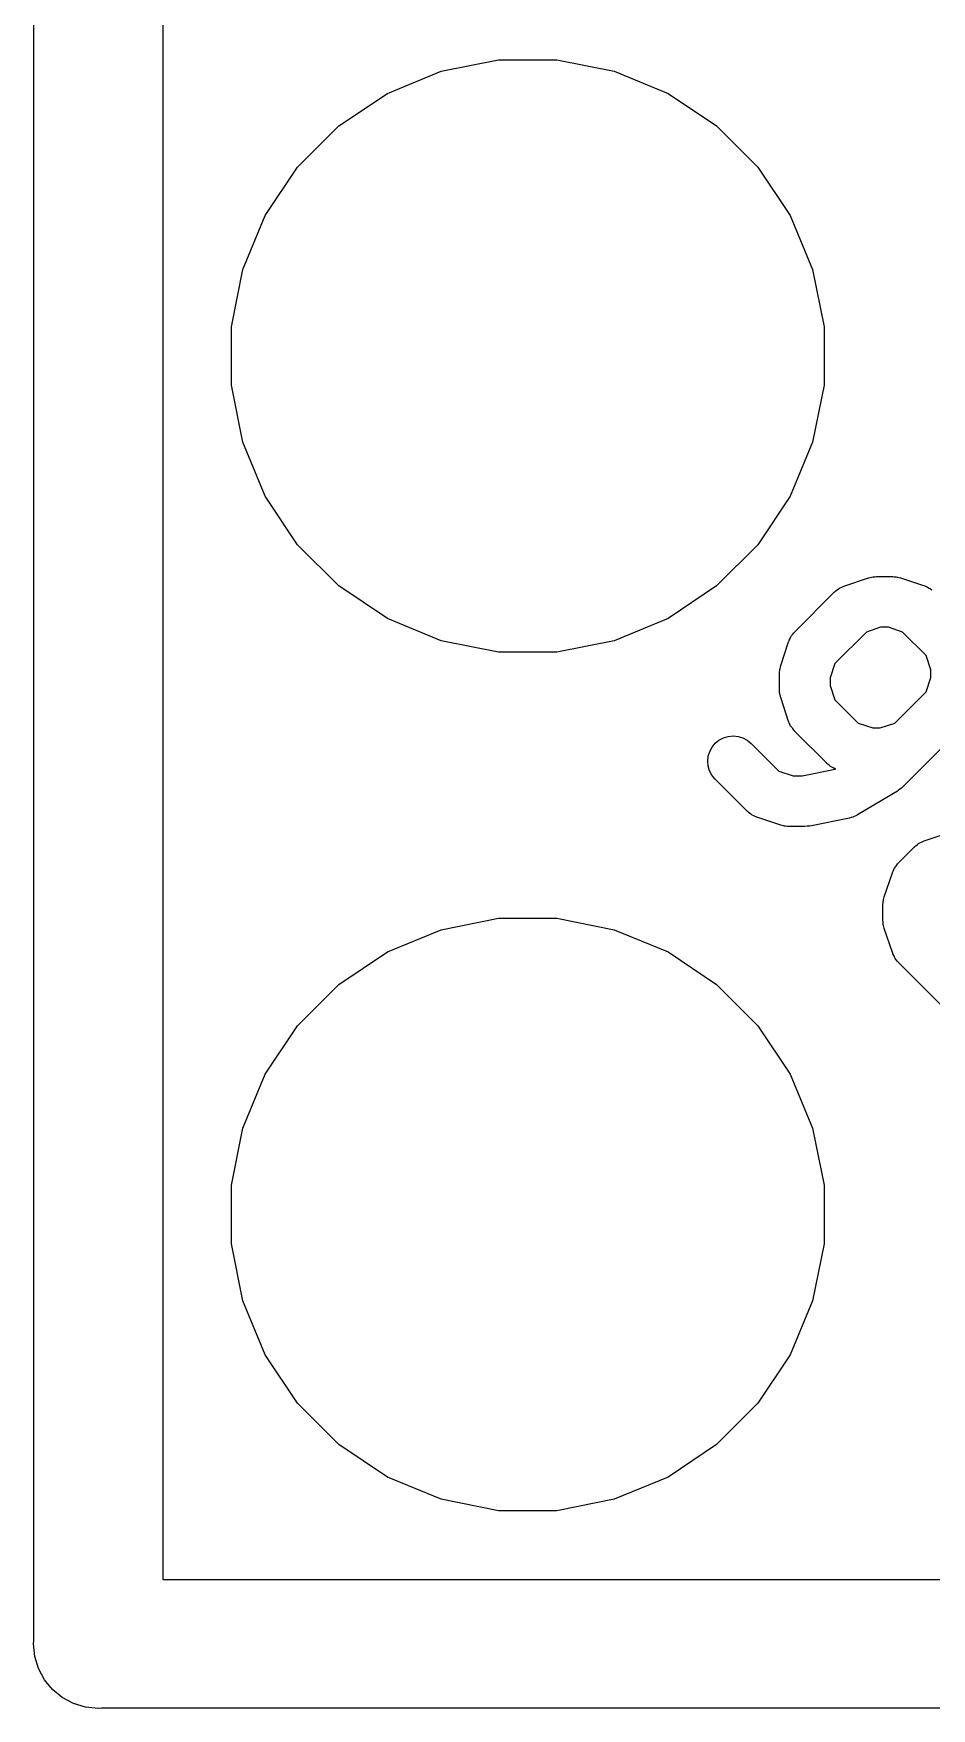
# Model space of a CAD drawing. Extents: x -557.2 to -539.1, y -88 to -54.6.
# Drawn here: x -557.239 to -554.583, y -87.999 to -83.044 of the extents above; entities that cross this region are included whole.
import ezdxf

# ---------------------------------------------------------------- set-up
doc = ezdxf.new("R2010")
doc.units = 0
doc.layers.add('BLACK', color=7, linetype='CONTINUOUS')

msp = doc.modelspace()

# ---------------------------------------------------------------- linework, layer by layer
at = {"layer": 'BLACK', "linetype": 'CONTINUOUS'}
for p, q in [((-557.238, -87.7984), (-557.238, -54.7972)), ((-556.857, -54.9783), (-556.857, -87.6173)), ((-556.033, -83.1552), (-555.864, -83.1215)), ((-555.864, -83.1215), (-555.691, -83.1215)), ((-555.691, -83.1215), (-555.522, -83.1552)), ((-556.192, -83.2212), (-556.033, -83.1552)), ((-555.522, -83.1552), (-555.362, -83.2212)), ((-556.336, -83.3171), (-556.192, -83.2212)), ((-555.362, -83.2212), (-555.219, -83.3171)), ((-556.458, -83.4392), (-556.336, -83.3171)), ((-555.219, -83.3171), (-555.097, -83.4392)), ((-556.554, -83.5827), (-556.458, -83.4392)), ((-555.097, -83.4392), (-555.001, -83.5827)), ((-556.62, -83.7422), (-556.554, -83.5827)), ((-555.001, -83.5827), (-554.935, -83.7422)), ((-556.654, -83.9115), (-556.62, -83.7422)), ((-554.935, -83.7422), (-554.901, -83.9115)), ((-556.654, -84.0841), (-556.654, -83.9115)), ((-554.901, -83.9115), (-554.901, -84.0841)), ((-556.62, -84.2534), (-556.654, -84.0841)), ((-554.901, -84.0841), (-554.935, -84.2534)), ((-556.554, -84.4129), (-556.62, -84.2534)), ((-554.935, -84.2534), (-555.001, -84.4129)), ((-556.458, -84.5564), (-556.554, -84.4129)), ((-555.001, -84.4129), (-555.097, -84.5564)), ((-556.336, -84.6785), (-556.458, -84.5564)), ((-555.097, -84.5564), (-555.219, -84.6785)), ((-556.192, -84.7744), (-556.336, -84.6785)), ((-555.219, -84.6785), (-555.362, -84.7744)), ((-554.854, -84.6841), (-554.849, -84.682)), ((-554.849, -84.682), (-554.845, -84.6796)), ((-554.845, -84.6796), (-554.842, -84.679)), ((-554.842, -84.679), (-554.84, -84.6781)), ((-554.84, -84.6781), (-554.77, -84.6545)), ((-554.77, -84.6545), (-554.769, -84.6542)), ((-554.769, -84.6542), (-554.765, -84.6533)), ((-554.765, -84.6533), (-554.761, -84.6521)), ((-554.761, -84.6521), (-554.757, -84.6518)), ((-554.757, -84.6518), (-554.754, -84.6512)), ((-554.754, -84.6512), (-554.75, -84.6511)), ((-554.75, -84.6511), (-554.746, -84.6507)), ((-554.746, -84.6507), (-554.699, -84.6507)), ((-554.699, -84.6507), (-554.698, -84.6507)), ((-554.698, -84.6507), (-554.694, -84.6512)), ((-554.694, -84.6512), (-554.689, -84.6513)), ((-554.689, -84.6513), (-554.686, -84.652)), ((-554.686, -84.652), (-554.683, -84.6523)), ((-554.683, -84.6523), (-554.679, -84.6536)), ((-554.679, -84.6536), (-554.675, -84.6545)), ((-554.675, -84.6545), (-554.604, -84.6781)), ((-554.604, -84.6781), (-554.603, -84.6784)), ((-554.603, -84.6784), (-554.601, -84.6794)), ((-554.601, -84.6794), (-554.599, -84.68)), ((-554.599, -84.68), (-554.595, -84.6824)), ((-554.595, -84.6824), (-554.59, -84.6846)), ((-554.988, -84.8141), (-554.87, -84.6962)), ((-554.87, -84.6962), (-554.869, -84.6955)), ((-554.869, -84.6955), (-554.867, -84.6941)), ((-554.867, -84.6941), (-554.866, -84.6925)), ((-554.866, -84.6925), (-554.862, -84.6896)), ((-554.862, -84.6896), (-554.858, -84.6864)), ((-554.858, -84.6864), (-554.856, -84.6853)), ((-554.856, -84.6853), (-554.854, -84.6841)), ((-554.59, -84.6846), (-554.588, -84.6859)), ((-554.588, -84.6859), (-554.586, -84.6869)), ((-554.586, -84.6869), (-554.582, -84.6902)), ((-556.033, -84.8404), (-556.192, -84.7744)), ((-555.362, -84.7744), (-555.522, -84.8404)), ((-555.001, -84.8338), (-554.999, -84.8291)), ((-554.999, -84.8291), (-554.998, -84.8273)), ((-554.998, -84.8273), (-554.997, -84.8254)), ((-554.997, -84.8254), (-554.994, -84.8214)), ((-554.994, -84.8214), (-554.991, -84.8173)), ((-554.991, -84.8173), (-554.989, -84.8158)), ((-554.989, -84.8158), (-554.988, -84.8141)), ((-554.776, -84.8148), (-554.869, -84.9076)), ((-554.734, -84.8007), (-554.776, -84.8148)), ((-554.711, -84.8007), (-554.734, -84.8007)), ((-554.669, -84.8148), (-554.711, -84.8007)), ((-554.599, -84.884), (-554.669, -84.8148)), ((-555.864, -84.8741), (-556.033, -84.8404)), ((-555.691, -84.8741), (-555.864, -84.8741)), ((-555.522, -84.8404), (-555.691, -84.8741)), ((-555.029, -84.9141), (-555.006, -84.8434)), ((-555.006, -84.8434), (-555.005, -84.8424)), ((-555.005, -84.8424), (-555.004, -84.8404)), ((-555.004, -84.8383), (-555.001, -84.8338)), ((-555.004, -84.8404), (-555.004, -84.8383)), ((-555.033, -84.9326), (-555.032, -84.9284)), ((-555.032, -84.9253), (-555.031, -84.9222)), ((-555.032, -84.9284), (-555.032, -84.9253)), ((-555.031, -84.9222), (-555.03, -84.9182)), ((-555.03, -84.9182), (-555.029, -84.9141)), ((-554.869, -84.9076), (-554.883, -84.95)), ((-554.585, -84.9264), (-554.599, -84.884)), ((-554.585, -84.9492), (-554.585, -84.9264)), ((-555.033, -84.9368), (-555.033, -84.9326)), ((-555.033, -84.9378), (-555.033, -84.9368)), ((-555.033, -84.985), (-555.033, -84.9378)), ((-554.883, -84.95), (-554.883, -84.9728)), ((-554.883, -84.9728), (-554.869, -85.0152)), ((-554.599, -84.9916), (-554.585, -84.9492)), ((-555.033, -84.9892), (-555.033, -84.985)), ((-555.033, -84.9934), (-555.033, -84.9892)), ((-555.032, -84.9964), (-555.033, -84.9934)), ((-555.032, -84.9995), (-555.032, -84.9964)), ((-555.03, -85.0036), (-555.032, -84.9995)), ((-555.03, -85.0077), (-555.03, -85.0036)), ((-555.029, -85.0087), (-555.03, -85.0077)), ((-555.006, -85.0794), (-555.029, -85.0087)), ((-554.869, -85.0152), (-554.8, -85.0844)), ((-554.692, -85.0844), (-554.599, -84.9916)), ((-555.005, -85.0814), (-555.006, -85.0794)), ((-555.212, -85.1345), (-555.199, -85.1276)), ((-555.199, -85.1276), (-555.185, -85.1235)), ((-555.185, -85.1235), (-555.17, -85.1221)), ((-555.17, -85.1221), (-555.155, -85.1236)), ((-555.155, -85.1236), (-555.141, -85.1278)), ((-555.141, -85.1278), (-555.129, -85.1348)), ((-555.004, -85.0835), (-555.005, -85.0814)), ((-555.002, -85.0881), (-555.004, -85.0835)), ((-555, -85.0928), (-555.002, -85.0881)), ((-554.998, -85.0946), (-555, -85.0928)), ((-554.997, -85.0965), (-554.998, -85.0946)), ((-554.994, -85.1005), (-554.997, -85.0965)), ((-554.991, -85.1047), (-554.994, -85.1005)), ((-554.99, -85.1062), (-554.991, -85.1047)), ((-554.988, -85.108), (-554.99, -85.1062)), ((-554.988, -85.1087), (-554.988, -85.108)), ((-554.893, -85.203), (-554.988, -85.1087)), ((-554.8, -85.0844), (-554.757, -85.0985)), ((-554.757, -85.0985), (-554.735, -85.0985)), ((-554.735, -85.0985), (-554.692, -85.0844)), ((-554.481, -85.0851), (-554.669, -85.2737)), ((-555.244, -85.1818), (-555.239, -85.1678)), ((-555.239, -85.1678), (-555.232, -85.1549)), ((-555.232, -85.1549), (-555.223, -85.1437)), ((-555.223, -85.1437), (-555.212, -85.1345)), ((-555.129, -85.1348), (-555.117, -85.1441)), ((-555.117, -85.1441), (-555.035, -85.2258)), ((-555.245, -85.1963), (-555.244, -85.1818)), ((-555.244, -85.2109), (-555.245, -85.1963)), ((-555.24, -85.2249), (-555.244, -85.2109)), ((-555.233, -85.2379), (-555.24, -85.2249)), ((-555.035, -85.2258), (-554.993, -85.2399)), ((-554.966, -85.2399), (-554.868, -85.2204)), ((-554.892, -85.2044), (-554.893, -85.203)), ((-554.89, -85.206), (-554.892, -85.2044)), ((-554.886, -85.209), (-554.89, -85.206)), ((-554.882, -85.2123), (-554.886, -85.209)), ((-554.88, -85.2133), (-554.882, -85.2123)), ((-554.878, -85.2146), (-554.88, -85.2133)), ((-554.874, -85.2168), (-554.878, -85.2146)), ((-554.869, -85.2192), (-554.874, -85.2168)), ((-554.867, -85.2198), (-554.869, -85.2192)), ((-554.868, -85.2204), (-554.867, -85.2199)), ((-554.867, -85.2199), (-554.867, -85.2198)), ((-555.224, -85.2494), (-555.233, -85.2379)), ((-555.223, -85.2501), (-555.224, -85.2494)), ((-555.129, -85.3444), (-555.223, -85.2501)), ((-554.993, -85.2399), (-554.966, -85.2399)), ((-554.672, -85.2763), (-554.677, -85.2798)), ((-554.671, -85.2753), (-554.672, -85.2763)), ((-554.67, -85.2744), (-554.671, -85.2753)), ((-554.669, -85.2737), (-554.67, -85.2744)), ((-554.684, -85.285), (-554.802, -85.3557)), ((-554.683, -85.2842), (-554.684, -85.285)), ((-554.682, -85.2836), (-554.683, -85.2842)), ((-554.677, -85.2798), (-554.682, -85.2836)), ((-555.127, -85.3458), (-555.129, -85.3444)), ((-555.126, -85.3474), (-555.127, -85.3458)), ((-555.122, -85.3504), (-555.126, -85.3474)), ((-555.118, -85.3537), (-555.122, -85.3504)), ((-555.116, -85.3547), (-555.118, -85.3537)), ((-555.114, -85.356), (-555.116, -85.3547)), ((-555.109, -85.3582), (-555.114, -85.356)), ((-555.105, -85.3606), (-555.109, -85.3582)), ((-555.103, -85.3613), (-555.105, -85.3606)), ((-555.101, -85.3622), (-555.103, -85.3613)), ((-555.1, -85.3625), (-555.101, -85.3622)), ((-555.029, -85.3861), (-555.1, -85.3625)), ((-554.826, -85.3649), (-554.943, -85.3885)), ((-554.821, -85.3635), (-554.826, -85.3649)), ((-554.816, -85.3623), (-554.821, -85.3635)), ((-554.814, -85.3613), (-554.816, -85.3623)), ((-554.812, -85.3607), (-554.814, -85.3613)), ((-554.807, -85.3583), (-554.812, -85.3607)), ((-554.803, -85.3562), (-554.807, -85.3583)), ((-554.802, -85.3557), (-554.803, -85.3562)), ((-555.025, -85.387), (-555.029, -85.3861)), ((-555.021, -85.3883), (-555.025, -85.387)), ((-555.018, -85.3886), (-555.021, -85.3883)), ((-555.015, -85.3893), (-555.018, -85.3886)), ((-555.01, -85.3895), (-555.015, -85.3893)), ((-555.006, -85.3899), (-555.01, -85.3895)), ((-555.005, -85.3899), (-555.006, -85.3899)), ((-554.958, -85.3899), (-555.005, -85.3899)), ((-554.951, -85.3893), (-554.958, -85.3899)), ((-554.944, -85.3887), (-554.951, -85.3893)), ((-554.943, -85.3885), (-554.944, -85.3885)), ((-554.944, -85.3885), (-554.944, -85.3885)), ((-554.944, -85.3885), (-554.944, -85.3885)), ((-554.944, -85.3885), (-554.944, -85.3887)), ((-554.605, -85.4324), (-554.534, -85.4088)), ((-554.681, -85.4976), (-554.634, -85.4505)), ((-554.634, -85.4505), (-554.633, -85.4497)), ((-554.633, -85.4497), (-554.632, -85.4484)), ((-554.632, -85.4484), (-554.63, -85.4468)), ((-554.63, -85.4468), (-554.626, -85.4438)), ((-554.626, -85.4438), (-554.622, -85.4406)), ((-554.622, -85.4406), (-554.62, -85.4396)), ((-554.62, -85.4396), (-554.618, -85.4383)), ((-554.618, -85.4383), (-554.613, -85.4362)), ((-554.613, -85.4362), (-554.609, -85.4339)), ((-554.609, -85.4339), (-554.607, -85.4332)), ((-554.607, -85.4332), (-554.605, -85.4324)), ((-554.699, -85.5259), (-554.698, -85.5239)), ((-554.699, -85.5269), (-554.699, -85.5259)), ((-554.698, -85.5239), (-554.697, -85.5218)), ((-554.697, -85.5218), (-554.695, -85.5173)), ((-554.695, -85.5173), (-554.693, -85.5127)), ((-554.693, -85.5127), (-554.691, -85.5109)), ((-554.691, -85.5109), (-554.69, -85.5089)), ((-554.69, -85.5089), (-554.687, -85.505)), ((-554.687, -85.505), (-554.684, -85.5008)), ((-554.684, -85.5008), (-554.683, -85.4993)), ((-554.683, -85.4993), (-554.681, -85.4976)), ((-554.723, -85.5976), (-554.699, -85.5269)), ((-554.727, -85.6203), (-554.726, -85.6161)), ((-554.727, -85.6214), (-554.727, -85.6203)), ((-554.727, -85.6685), (-554.727, -85.6214)), ((-554.726, -85.6119), (-554.725, -85.6089)), ((-554.726, -85.6161), (-554.726, -85.6119)), ((-554.725, -85.6058), (-554.724, -85.6017)), ((-554.725, -85.6089), (-554.725, -85.6058)), ((-554.724, -85.6017), (-554.723, -85.5976)), ((-556.033, -85.6952), (-555.864, -85.6615)), ((-555.864, -85.6615), (-555.691, -85.6615)), ((-555.691, -85.6615), (-555.522, -85.6952)), ((-554.726, -85.6727), (-554.727, -85.6685)), ((-554.726, -85.6769), (-554.726, -85.6727)), ((-556.192, -85.7612), (-556.033, -85.6952)), ((-555.522, -85.6952), (-555.362, -85.7612)), ((-554.726, -85.6799), (-554.726, -85.6769)), ((-554.725, -85.6831), (-554.726, -85.6799)), ((-554.724, -85.6871), (-554.725, -85.6831)), ((-554.723, -85.6912), (-554.724, -85.6871)), ((-554.723, -85.6922), (-554.723, -85.6912)), ((-554.699, -85.7629), (-554.723, -85.6922)), ((-556.336, -85.8571), (-556.192, -85.7612)), ((-555.362, -85.7612), (-555.219, -85.8571)), ((-554.698, -85.7649), (-554.699, -85.7629)), ((-554.698, -85.7671), (-554.698, -85.7649)), ((-554.695, -85.7716), (-554.698, -85.7671)), ((-554.693, -85.7763), (-554.695, -85.7716)), ((-554.692, -85.7781), (-554.693, -85.7763)), ((-554.691, -85.7801), (-554.692, -85.7781)), ((-554.688, -85.7841), (-554.691, -85.7801)), ((-554.685, -85.7882), (-554.688, -85.7841)), ((-554.683, -85.7898), (-554.685, -85.7882)), ((-554.682, -85.7915), (-554.683, -85.7898)), ((-554.681, -85.7922), (-554.682, -85.7915)), ((-554.516, -85.9572), (-554.681, -85.7922)), ((-556.458, -85.9792), (-556.336, -85.8571)), ((-555.219, -85.8571), (-555.097, -85.9792)), ((-556.554, -86.1227), (-556.458, -85.9792)), ((-555.097, -85.9792), (-555.001, -86.1227)), ((-556.62, -86.2822), (-556.554, -86.1227)), ((-555.001, -86.1227), (-554.935, -86.2822)), ((-556.654, -86.4515), (-556.62, -86.2822)), ((-554.935, -86.2822), (-554.901, -86.4515)), ((-556.654, -86.6241), (-556.654, -86.4515)), ((-554.901, -86.4515), (-554.901, -86.6241)), ((-556.62, -86.7934), (-556.654, -86.6241)), ((-554.901, -86.6241), (-554.935, -86.7934)), ((-556.554, -86.9529), (-556.62, -86.7934)), ((-554.935, -86.7934), (-555.001, -86.9529)), ((-556.458, -87.0964), (-556.554, -86.9529)), ((-555.001, -86.9529), (-555.097, -87.0964)), ((-556.336, -87.2185), (-556.458, -87.0964)), ((-555.097, -87.0964), (-555.219, -87.2185)), ((-556.192, -87.3144), (-556.336, -87.2185)), ((-555.219, -87.2185), (-555.362, -87.3144)), ((-556.033, -87.3804), (-556.192, -87.3144)), ((-555.362, -87.3144), (-555.522, -87.3804)), ((-555.864, -87.4141), (-556.033, -87.3804)), ((-555.522, -87.3804), (-555.691, -87.4141)), ((-555.691, -87.4141), (-555.864, -87.4141)), ((-556.857, -87.6173), (-539.458, -87.6173)), ((-557.239, -87.8078), (-557.238, -87.7984)), ((-557.235, -87.8451), (-557.239, -87.8078)), ((-557.224, -87.8811), (-557.235, -87.8451)), ((-557.207, -87.9141), (-557.224, -87.8811)), ((-557.183, -87.9432), (-557.207, -87.9141)), ((-557.154, -87.967), (-557.183, -87.9432)), ((-557.121, -87.9847), (-557.154, -87.967)), ((-557.085, -87.9955), (-557.121, -87.9847)), ((-557.047, -87.9992), (-557.085, -87.9955)), ((-557.038, -87.9983), (-557.047, -87.9992)), ((-539.277, -87.9983), (-557.038, -87.9983))]:
    msp.add_line(p, q, dxfattribs=at)

doc.saveas('drawing.dxf')
